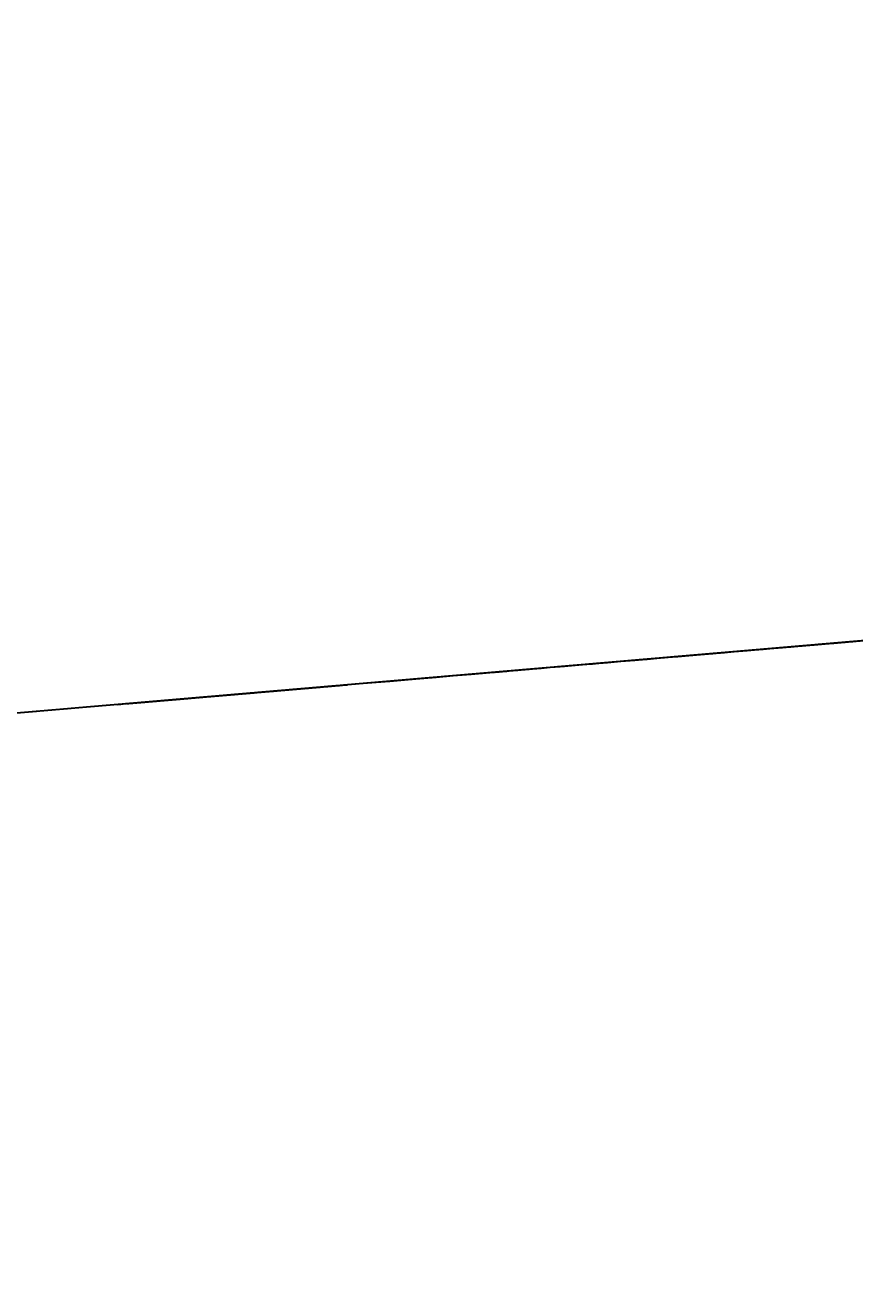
# Model space of a CAD drawing. Header units: millimetres. Extents: x 235072 to 246269, y 20126 to 21085.
# Drawn here: x 241928.8 to 242165.1, y 20555.7 to 20909.1 of the extents above; entities that cross this region are included whole.
import ezdxf

# ---------------------------------------------------------------- set-up
doc = ezdxf.new("R2010")
doc.units = ezdxf.units.MM
doc.header["$MEASUREMENT"] = 0
doc.linetypes.add('CENTER2', pattern=[1.125, 0.75, -0.125, 0.125, -0.125])
doc.linetypes.add('HIDDEN2', pattern=[0.1875, 0.125, -0.0625])
doc.layers.add('Section 2-0', color=7, linetype='Continuous', true_color=0xe7f0ff)
for name, color, linetype in [('Section 2-150-DS-B4-404', 1, 'Continuous'), ('Section 2-150-SL-B4-094', 14, 'Continuous'), ('Section 2-150-SL-B4-216', 85, 'Continuous'), ('Section 2-150-SL-B4-249', 85, 'Continuous'), ('Section 2-300-CEN-D3-231', 70, 'Continuous'), ('Section 2-300-FA-D4-234', 50, 'Continuous'), ('Section 2-50-PES-D1-243', 4, 'Continuous'), ('Section 2-A-FLOR', 192, 'Continuous'), ('Section 2-CENTER', 1, 'CENTER2'), ('Section 2-HIDDEN', 7, 'HIDDEN2'), ('Section 2-MONO BEAM', 6, 'Continuous'), ('Section 2-RE', 5, 'Continuous'), ('Section 2-S-BEAM', 12, 'Continuous'), ('Section 2-S-COLS', 52, 'Continuous')]:
    doc.layers.add(name, color=color, linetype=linetype)

# ---------------------------------------------------------------- blocks, each defined once
blk = doc.blocks.new('*U33')
at = {"layer": 'Section 2-S-BEAM', "color": 0, "linetype": 'ByBlock', "lineweight": -2}
for p, q in [((241325.04, 20661.88, 24789), (242875.04, 20794.59, 24789)), ((241678.32, 20692.13, 24986.4), (242875.04, 20794.59, 24986.4)), ((241742.09, 20697.59, 24798.6), (242875.04, 20794.59, 24798.6)), ((241742.09, 20697.59, 24996), (242745.3, 20783.48, 24996))]:
    blk.add_line(p, q, dxfattribs=at)
blk = doc.blocks.new('*U34')
at = {"layer": 'Section 2-A-FLOR', "color": 0, "linetype": 'ByBlock', "lineweight": -2}
blk.add_line((241931.52, 20713.8, 21994.09), (242597.02, 20770.78, 21994.09), dxfattribs=at)
blk = doc.blocks.new('*U35')
at = {"layer": 'Section 2-MONO BEAM', "color": 0, "linetype": 'ByBlock', "lineweight": -2}
for p, q in [((241933.74, 20713.99, 24634.26), (242680.53, 20777.93, 24634.26)), ((241933.74, 20713.99, 24624.66), (242680.53, 20777.93, 24624.66))]:
    blk.add_line(p, q, dxfattribs=at)
blk = doc.blocks.new('*U37')
at = {"layer": 'Section 2-A-FLOR', "color": 0, "linetype": 'ByBlock', "lineweight": -2}
for p, q in [((242793.05, 20787.57, 21625), (235968.02, 20203.22, 21625)), ((242793.05, 20787.57, 21700), (235968.02, 20203.22, 21700))]:
    blk.add_line(p, q, dxfattribs=at)
blk = doc.blocks.new('*U72')
at = {"layer": 'Section 2-150-SL-B4-249', "color": 0, "linetype": 'ByBlock', "lineweight": -2}
for p, q in [((242456.03, 20758.71, 24178.59), (242061.59, 20724.94, 24178.59)), ((242456.03, 20758.71, 24346.87), (242061.59, 20724.94, 24346.87)), ((241929.07, 20713.59, 24346.87), (237026.38, 20293.83, 24346.87)), ((241929.07, 20713.59, 24178.59), (241691.25, 20693.23, 24178.59))]:
    blk.add_line(p, q, dxfattribs=at)
at = {"layer": 'Section 2-HIDDEN'}
for p, q in [((236933.47, 20285.88, 24262.73), (242456.03, 20758.71, 24262.73)), ((242061.59, 20724.94, 24178.59), (241929.07, 20713.59, 24178.59)), ((242061.59, 20724.94, 24346.87), (241929.07, 20713.59, 24346.87))]:
    blk.add_line(p, q, dxfattribs=at)
blk = doc.blocks.new('*U79')
at = {"layer": 'Section 2-50-PES-D1-243', "color": 0, "linetype": 'ByBlock', "lineweight": -2}
for p, q in [((237204.13, 20309.05, 25056.77), (242745.3, 20783.48, 25056.77)), ((237204.13, 20309.05, 24996.45), (242745.3, 20783.48, 24996.45))]:
    blk.add_line(p, q, dxfattribs=at)
at = {"layer": 'Section 2-CENTER'}
blk.add_line((242745.3, 20783.48, 25026.61), (237204.13, 20309.05, 25026.61), dxfattribs=at)
blk = doc.blocks.new('*U117')
at = {"layer": 'Section 2-A-FLOR', "color": 0, "linetype": 'ByBlock', "lineweight": -2}
for p, q in [((242792.02, 20787.48, 21999.99), (240178.46, 20563.71, 21920.9)), ((240313.8, 20575.3, 21625), (242792.02, 20787.48, 21699.99))]:
    blk.add_line(p, q, dxfattribs=at)
blk = doc.blocks.new('*U138')
at = {"layer": 'Section 2-HIDDEN'}
for p, q in [((241949.87, 20715.38, 23731.72), (240934.33, 20628.43, 23731.72)), ((240934.33, 20628.43, 23761.89), (241944.25, 20714.89, 23761.89)), ((240934.33, 20628.43, 23701.56), (241944.25, 20714.89, 23701.56)), ((241949.87, 20715.38, 23761.89), (241949.87, 20715.38, 23701.56))]:
    blk.add_line(p, q, dxfattribs=at)
blk = doc.blocks.new('*U147')
at = {"layer": 'Section 2-A-FLOR', "color": 0, "linetype": 'ByBlock', "lineweight": -2}
blk.add_line((241933.74, 20713.99, 24789), (241933.74, 20713.99, 24502.44), dxfattribs=at)
blk = doc.blocks.new('*U148')
at = {"layer": 'Section 2-S-COLS', "color": 0, "linetype": 'ByBlock', "lineweight": -2}
for p, q in [((241931.52, 20713.8, 24178.18), (241931.52, 20713.8, 24082.55)), ((241931.52, 20713.8, 24022.23), (241931.52, 20713.8, 23959.19)), ((241931.52, 20713.8, 23790.91), (241931.52, 20713.8, 21973.95))]:
    blk.add_line(p, q, dxfattribs=at)
blk = doc.blocks.new('*U153')
at = {"layer": 'Section 2-300-CEN-D3-231', "color": 0, "linetype": 'ByBlock', "lineweight": -2}
blk.add_line((242765.61, 20785.22, 24502.44), (241108.85, 20643.37, 24502.44), dxfattribs=at)
at = {"layer": 'Section 2-HIDDEN'}
blk.add_line((241108.85, 20643.37, 24340.52), (244213.01, 20909.14, 24340.52), dxfattribs=at)
blk = doc.blocks.new('*U166')
at = {"layer": 'Section 2-HIDDEN'}
for p, q in [((241519.59, 20678.54, 24397.67), (243557.2, 20852.99, 24397.67)), ((243557.2, 20852.99, 24288.13), (241519.59, 20678.54, 24288.13))]:
    blk.add_line(p, q, dxfattribs=at)
blk = doc.blocks.new('*U172')
at = {"layer": 'Section 2-150-SL-B4-094', "color": 0, "linetype": 'ByBlock', "lineweight": -2}
for p, q in [((242116.04, 20729.6, 22596.19), (241931.52, 20713.8, 22596.19)), ((242116.04, 20729.6, 22764.47), (241931.52, 20713.8, 22764.47))]:
    blk.add_line(p, q, dxfattribs=at)
at = {"layer": 'Section 2-CENTER'}
blk.add_line((241931.52, 20713.8, 22680.33), (242116.04, 20729.6, 22680.33), dxfattribs=at)
at = {"layer": 'Section 2-HIDDEN'}
for p, q in [((242116.04, 20729.6, 22764.47), (242116.04, 20729.6, 22596.19)), ((241931.52, 20713.8, 22596.19), (241656.32, 20690.24, 22596.19)), ((241931.52, 20713.8, 22764.47), (241656.32, 20690.24, 22764.47)), ((241656.32, 20690.24, 22680.33), (241931.52, 20713.8, 22680.33)), ((241656.32, 20690.24, 22596.19), (241656.32, 20690.24, 22764.47))]:
    blk.add_line(p, q, dxfattribs=at)
blk = doc.blocks.new('*U174')
at = {"layer": 'Section 2-150-SL-B4-216', "color": 0, "linetype": 'ByBlock', "lineweight": -2}
for p, q in [((242017.88, 20721.2, 24082.55), (242188.5, 20735.81, 24082.55)), ((242017.88, 20721.2, 24022.23), (242188.5, 20735.81, 24022.23)), ((241718.14, 20695.54, 24082.55), (241957.78, 20716.05, 24082.55)), ((241718.14, 20695.54, 24022.23), (241957.78, 20716.05, 24022.23))]:
    blk.add_line(p, q, dxfattribs=at)
at = {"layer": 'Section 2-CENTER'}
for p, q in [((242188.5, 20735.81, 24052.39), (242017.88, 20721.2, 24052.39)), ((241957.78, 20716.05, 24052.39), (241718.14, 20695.54, 24052.39))]:
    blk.add_line(p, q, dxfattribs=at)
at = {"layer": 'Section 2-HIDDEN'}
for p, q in [((242199.53, 20736.75, 24052.39), (242188.5, 20735.81, 24052.39)), ((241957.78, 20716.05, 24082.55), (242017.88, 20721.2, 24082.55)), ((241957.78, 20716.05, 24022.23), (242017.88, 20721.2, 24022.23)), ((242017.88, 20721.2, 24052.39), (241957.78, 20716.05, 24052.39)), ((241718.14, 20695.54, 24052.39), (241699.16, 20693.91, 24052.39))]:
    blk.add_line(p, q, dxfattribs=at)
blk = doc.blocks.new('*U191')
at = {"layer": 'Section 2-150-DS-B4-404', "color": 0, "linetype": 'ByBlock', "lineweight": -2}
for p, q in [((242017.88, 20721.2, 23959.19), (242076.41, 20726.21, 23959.19)), ((242017.88, 20721.2, 23790.91), (242076.41, 20726.21, 23790.91)), ((241867.65, 20708.34, 23959.19), (241957.78, 20716.05, 23959.19)), ((241867.65, 20708.34, 23790.91), (241957.78, 20716.05, 23790.91))]:
    blk.add_line(p, q, dxfattribs=at)
at = {"layer": 'Section 2-CENTER'}
for p, q in [((242062.46, 20725.02, 23875.05), (242017.88, 20721.2, 23875.05)), ((241957.78, 20716.05, 23875.05), (241867.65, 20708.34, 23875.05))]:
    blk.add_line(p, q, dxfattribs=at)
at = {"layer": 'Section 2-HIDDEN'}
for p, q in [((242076.41, 20726.21, 23875.05), (242062.46, 20725.02, 23875.05)), ((241957.78, 20716.05, 23959.19), (242017.88, 20721.2, 23959.19)), ((241957.78, 20716.05, 23790.91), (242017.88, 20721.2, 23790.91)), ((242017.88, 20721.2, 23875.05), (241957.78, 20716.05, 23875.05))]:
    blk.add_line(p, q, dxfattribs=at)
blk = doc.blocks.new('*U192')
at = {"layer": 'Section 2-CENTER'}
for p, q in [((242051.6, 20724.09, 24235.74), (241924.06, 20713.17, 24235.74)), ((241987.83, 20718.63, 24171.74), (241987.83, 20718.63, 24235.74))]:
    blk.add_line(p, q, dxfattribs=at)
at = {"layer": 'Section 2-HIDDEN'}
for p, q in [((242017.87, 20721.2, 24205.59), (241987.83, 20718.63, 24235.74)), ((241987.83, 20718.63, 24235.74), (241957.79, 20716.05, 24205.59))]:
    blk.add_line(p, q, dxfattribs=at)
at = {"layer": 'Section 2-RE', "color": 0, "linetype": 'ByBlock', "lineweight": -2}
for p, q in [((241924.06, 20713.17, 24265.89), (242051.6, 20724.09, 24265.89)), ((242017.87, 20721.2, 24205.59), (241987.83, 20718.63, 24235.74)), ((242017.87, 20721.2, 24205.59), (242051.6, 20724.09, 24205.59)), ((242017.87, 20721.2, 24205.59), (242017.87, 20721.2, 24171.74)), ((241987.83, 20718.63, 24235.74), (241957.79, 20716.05, 24205.59)), ((241924.06, 20713.17, 24205.59), (241957.79, 20716.05, 24205.59)), ((241957.79, 20716.05, 24205.59), (241957.79, 20716.05, 24171.74))]:
    blk.add_line(p, q, dxfattribs=at)
blk = doc.blocks.new('*U193')
at = {"layer": 'Section 2-150-SL-B4-216', "color": 0, "linetype": 'ByBlock', "lineweight": -2}
for p, q in [((241929.07, 20713.59, 24346.88), (241976.9, 20717.69, 24354.73)), ((241993.84, 20719.14, 24402.73), (241976.9, 20717.69, 24402.73)), ((241976.9, 20717.69, 24402.73), (241976.9, 20717.69, 24265.89)), ((241993.84, 20719.14, 24265.89), (241993.84, 20719.14, 24402.73)), ((241929.07, 20713.59, 24178.58), (241957.79, 20716.05, 24173.86)), ((241929.07, 20713.59, 24346.88), (241929.07, 20713.59, 24265.89)), ((241929.07, 20713.59, 24205.59), (241929.07, 20713.59, 24178.58))]:
    blk.add_line(p, q, dxfattribs=at)
at = {"layer": 'Section 2-HIDDEN'}
for p, q in [((241993.84, 20719.14, 24262.73), (241929.07, 20713.59, 24262.73)), ((241957.79, 20716.05, 24173.86), (241976.9, 20717.69, 24170.73)), ((241993.84, 20719.14, 24178.58), (241976.9, 20717.69, 24178.58)), ((241993.84, 20719.14, 24346.88), (241976.9, 20717.69, 24346.88)), ((241993.84, 20719.14, 24122.73), (241976.9, 20717.69, 24122.73)), ((241976.9, 20717.69, 24265.89), (241976.9, 20717.69, 24262.73)), ((241976.9, 20717.69, 24262.73), (241976.9, 20717.69, 24122.73)), ((241993.84, 20719.14, 24122.73), (241993.84, 20719.14, 24262.73)), ((241993.84, 20719.14, 24262.73), (241993.84, 20719.14, 24265.89)), ((241929.07, 20713.59, 24265.89), (241929.07, 20713.59, 24262.73)), ((241929.07, 20713.59, 24262.73), (241929.07, 20713.59, 24205.59))]:
    blk.add_line(p, q, dxfattribs=at)
blk = doc.blocks.new('*U194')
at = {"layer": 'Section 2-CENTER'}
blk.add_line((241949.87, 20715.38, 23731.72), (241955.05, 20715.82, 23731.72), dxfattribs=at)
at = {"layer": 'Section 2-HIDDEN'}
for p, q in [((241955.05, 20715.82, 23731.72), (241987.83, 20718.63, 23731.72)), ((241987.75, 20718.62, 23761.89), (241957.78, 20716.05, 23761.89)), ((241974.73, 20717.5, 23701.56), (241987.75, 20718.62, 23701.56)), ((241931.52, 20713.8, 23698.82), (241930.89, 20713.75, 23698.82)), ((241931.52, 20713.8, 23764.63), (241930.89, 20713.75, 23764.63)), ((241930.89, 20713.75, 23764.63), (241930.89, 20713.75, 23698.82))]:
    blk.add_line(p, q, dxfattribs=at)
blk.add_open_spline([(241957.55, 20716.03, 23731.72), (241957.55, 20716.03, 23730.79), (241957.59, 20716.04, 23729.82), (241957.78, 20716.05, 23727.85), (241957.93, 20716.07, 23726.85), (241958.33, 20716.1, 23724.86), (241958.58, 20716.12, 23723.88), (241959.16, 20716.17, 23721.99), (241959.49, 20716.2, 23721.07), (241960.21, 20716.26, 23719.36), (241960.62, 20716.3, 23718.47), (241961.56, 20716.38, 23716.71), (241962.08, 20716.42, 23715.84), (241963.22, 20716.52, 23714.15), (241963.82, 20716.57, 23713.33), (241965.09, 20716.68, 23711.79), (241965.75, 20716.74, 23711.07), (241967.07, 20716.85, 23709.76), (241967.79, 20716.91, 23709.1), (241969.33, 20717.04, 23707.83), (241970.15, 20717.11, 23707.22), (241971.84, 20717.26, 23706.09), (241972.71, 20717.33, 23705.57), (241974.47, 20717.48, 23704.63), (241975.35, 20717.56, 23704.22), (241977.07, 20717.7, 23703.5), (241977.99, 20717.78, 23703.17), (241979.89, 20717.95, 23702.59), (241980.88, 20718.03, 23702.34), (241982.86, 20718.2, 23701.94), (241983.87, 20718.29, 23701.8), (241985.85, 20718.46, 23701.6), (241986.82, 20718.54, 23701.56), (241988.68, 20718.7, 23701.56), (241989.65, 20718.78, 23701.6), (241991.63, 20718.95, 23701.79), (241992.63, 20719.04, 23701.94), (241994.62, 20719.21, 23702.34), (241995.6, 20719.29, 23702.59), (241997.5, 20719.45, 23703.17), (241998.41, 20719.53, 23703.5), (242000.13, 20719.68, 23704.21), (242001.01, 20719.75, 23704.63), (242002.76, 20719.9, 23705.56), (242003.63, 20719.98, 23706.08), (242005.31, 20720.12, 23707.21), (242006.13, 20720.19, 23707.82), (242007.66, 20720.32, 23709.08), (242008.37, 20720.38, 23709.74), (242009.69, 20720.5, 23711.06), (242010.34, 20720.55, 23711.78), (242011.6, 20720.66, 23713.31), (242012.21, 20720.71, 23714.13), (242013.33, 20720.81, 23715.81), (242013.85, 20720.85, 23716.69), (242014.78, 20720.93, 23718.44), (242015.19, 20720.97, 23719.32), (242015.9, 20721.03, 23721.04), (242016.23, 20721.06, 23721.96), (242016.81, 20721.11, 23723.86), (242017.06, 20721.13, 23724.85), (242017.45, 20721.16, 23726.83), (242017.6, 20721.17, 23727.84), (242017.79, 20721.19, 23729.82), (242017.83, 20721.19, 23730.79), (242017.83, 20721.19, 23731.72), (242017.83, 20721.19, 23732.65), (242017.79, 20721.19, 23733.63), (242017.6, 20721.17, 23735.61), (242017.45, 20721.16, 23736.61), (242017.06, 20721.13, 23738.6), (242016.81, 20721.11, 23739.59), (242016.23, 20721.06, 23741.49), (242015.9, 20721.03, 23742.4), (242015.19, 20720.97, 23744.12), (242014.78, 20720.93, 23745), (242013.85, 20720.85, 23746.76), (242013.33, 20720.81, 23747.63), (242012.21, 20720.71, 23749.32), (242011.6, 20720.66, 23750.13), (242010.34, 20720.55, 23751.67), (242009.69, 20720.5, 23752.39), (242008.37, 20720.38, 23753.7), (242007.66, 20720.32, 23754.36), (242006.13, 20720.19, 23755.63), (242005.31, 20720.12, 23756.23), (242003.63, 20719.98, 23757.36), (242002.76, 20719.9, 23757.88), (242001.01, 20719.75, 23758.82), (242000.13, 20719.68, 23759.23), (241998.41, 20719.53, 23759.94), (241997.5, 20719.45, 23760.28), (241995.6, 20719.29, 23760.86), (241994.62, 20719.21, 23761.11), (241992.63, 20719.04, 23761.5), (241991.63, 20718.95, 23761.65), (241989.65, 20718.78, 23761.84), (241988.68, 20718.7, 23761.89), (241986.82, 20718.54, 23761.89), (241985.85, 20718.46, 23761.84), (241983.87, 20718.29, 23761.65), (241982.86, 20718.2, 23761.5), (241980.88, 20718.03, 23761.11), (241979.89, 20717.95, 23760.86), (241977.99, 20717.78, 23760.27), (241977.07, 20717.7, 23759.94), (241975.35, 20717.56, 23759.23), (241974.47, 20717.48, 23758.81), (241972.71, 20717.33, 23757.88), (241971.84, 20717.26, 23757.36), (241970.15, 20717.11, 23756.23), (241969.33, 20717.04, 23755.62), (241967.79, 20716.91, 23754.35), (241967.07, 20716.85, 23753.69), (241965.75, 20716.74, 23752.37), (241965.09, 20716.68, 23751.65), (241963.82, 20716.57, 23750.11), (241963.22, 20716.52, 23749.3), (241962.08, 20716.42, 23747.61), (241961.56, 20716.38, 23746.73), (241960.62, 20716.3, 23744.97), (241960.21, 20716.26, 23744.09), (241959.49, 20716.2, 23742.37), (241959.16, 20716.17, 23741.46), (241958.58, 20716.12, 23739.56), (241958.33, 20716.1, 23738.58), (241957.93, 20716.07, 23736.6), (241957.78, 20716.05, 23735.6), (241957.59, 20716.04, 23733.62), (241957.55, 20716.03, 23732.65), (241957.55, 20716.03, 23731.72)], degree=3, knots=[89.456044, 89.456044, 89.456044, 89.456044, 92.240313, 92.240313, 95.024582, 95.024582, 97.808851, 97.808851, 100.593119, 100.593119, 103.39436, 103.39436, 106.1956, 106.1956, 108.996841, 108.996841, 111.798081, 111.798081, 114.602672, 114.602672, 117.407264, 117.407264, 120.211855, 120.211855, 123.016446, 123.016446, 125.816661, 125.816661, 128.616876, 128.616876, 131.417091, 131.417091, 134.217306, 134.217306, 137.014324, 137.014324, 139.811342, 139.811342, 142.608361, 142.608361, 145.405379, 145.405379, 148.199073, 148.199073, 150.992766, 150.992766, 153.78646, 153.78646, 156.580153, 156.580153, 159.372101, 159.372101, 162.164048, 162.164048, 164.955995, 164.955995, 167.747942, 167.747942, 170.538979, 170.538979, 173.330015, 173.330015, 176.121052, 176.121052, 178.912089, 178.912089, 178.912089, 181.703125, 181.703125, 184.494162, 184.494162, 187.285198, 187.285198, 190.076235, 190.076235, 192.868182, 192.868182, 195.660129, 195.660129, 198.452076, 198.452076, 201.244024, 201.244024, 204.037717, 204.037717, 206.831411, 206.831411, 209.625104, 209.625104, 212.418798, 212.418798, 215.215816, 215.215816, 218.012835, 218.012835, 220.809853, 220.809853, 223.606871, 223.606871, 226.407086, 226.407086, 229.207301, 229.207301, 232.007516, 232.007516, 234.807731, 234.807731, 237.612322, 237.612322, 240.416913, 240.416913, 243.221505, 243.221505, 246.026096, 246.026096, 248.827336, 248.827336, 251.628577, 251.628577, 254.429817, 254.429817, 257.231058, 257.231058, 260.015326, 260.015326, 262.799595, 262.799595, 265.583864, 265.583864, 268.368133, 268.368133, 268.368133, 268.368133], dxfattribs=at)
at = {"layer": 'Section 2-RE', "color": 0, "linetype": 'ByBlock', "lineweight": -2}
for p, q in [((241944.25, 20714.89, 23701.56), (241974.73, 20717.5, 23701.56)), ((241944.25, 20714.89, 23698.82), (241931.52, 20713.8, 23698.82)), ((241944.25, 20714.89, 23764.63), (241931.52, 20713.8, 23764.63)), ((241957.78, 20716.05, 23761.89), (241944.25, 20714.89, 23761.89)), ((241944.25, 20714.89, 23698.82), (241944.25, 20714.89, 23764.63))]:
    blk.add_line(p, q, dxfattribs=at)
blk = doc.blocks.new('*U195')
at = {"layer": 'Section 2-CENTER'}
blk.add_line((241987.83, 20718.63, 23769.82), (241987.83, 20718.63, 23731.72), dxfattribs=at)
at = {"layer": 'Section 2-HIDDEN', "extrusion": (0.085306, -0.996355, 0)}
blk.add_arc((242873.16, 23731.72), 32.9, 23.5565, 156.4435, dxfattribs=at)
at = {"layer": 'Section 2-HIDDEN'}
for points, knots in [([(241987.83, 20718.63, 23762.12), (241988.76, 20718.7, 23762.12), (241989.72, 20718.79, 23762.07), (241991.69, 20718.96, 23761.88), (241992.69, 20719.04, 23761.73), (241994.67, 20719.21, 23761.33), (241995.64, 20719.29, 23761.08), (241997.53, 20719.46, 23760.5), (241998.44, 20719.53, 23760.17), (242000.15, 20719.68, 23759.45), (242001.03, 20719.76, 23759.03), (242002.79, 20719.91, 23758.09), (242003.66, 20719.98, 23757.56), (242005.34, 20720.12, 23756.43), (242006.16, 20720.19, 23755.82), (242007.69, 20720.33, 23754.54), (242008.4, 20720.39, 23753.88), (242009.72, 20720.5, 23752.56), (242010.37, 20720.56, 23751.84), (242011.64, 20720.66, 23750.29), (242012.24, 20720.72, 23749.47), (242013.37, 20720.81, 23747.78), (242013.89, 20720.86, 23746.9), (242014.82, 20720.94, 23745.13), (242015.24, 20720.97, 23744.25), (242015.95, 20721.03, 23742.52), (242016.28, 20721.06, 23741.6), (242016.86, 20721.11, 23739.69), (242017.11, 20721.13, 23738.7), (242017.5, 20721.17, 23736.71), (242017.65, 20721.18, 23735.7), (242017.84, 20721.19, 23733.71), (242017.88, 20721.2, 23732.74), (242017.88, 20721.2, 23731.8)], [89.456044, 89.456044, 89.456044, 89.456044, 92.240313, 92.240313, 95.024582, 95.024582, 97.808851, 97.808851, 100.593119, 100.593119, 103.39436, 103.39436, 106.1956, 106.1956, 108.996841, 108.996841, 111.798081, 111.798081, 114.602672, 114.602672, 117.407264, 117.407264, 120.211855, 120.211855, 123.016446, 123.016446, 125.816661, 125.816661, 128.616876, 128.616876, 131.417091, 131.417091, 134.217306, 134.217306, 134.217306, 134.217306]), ([(241957.78, 20716.05, 23731.8), (241957.78, 20716.05, 23732.74), (241957.82, 20716.06, 23733.71), (241958.01, 20716.07, 23735.7), (241958.16, 20716.09, 23736.71), (241958.55, 20716.12, 23738.7), (241958.8, 20716.14, 23739.69), (241959.38, 20716.19, 23741.6), (241959.71, 20716.22, 23742.52), (241960.43, 20716.28, 23744.25), (241960.84, 20716.31, 23745.13), (241961.77, 20716.39, 23746.9), (241962.29, 20716.44, 23747.78), (241963.42, 20716.54, 23749.47), (241964.02, 20716.59, 23750.29), (241965.29, 20716.7, 23751.84), (241965.94, 20716.75, 23752.56), (241967.26, 20716.86, 23753.88), (241967.98, 20716.93, 23754.54), (241969.51, 20717.06, 23755.82), (241970.32, 20717.13, 23756.43), (241972, 20717.27, 23757.56), (241972.88, 20717.35, 23758.09), (241974.63, 20717.5, 23759.03), (241975.51, 20717.57, 23759.45), (241977.22, 20717.72, 23760.17), (241978.13, 20717.8, 23760.5), (241980.02, 20717.96, 23761.08), (241981, 20718.04, 23761.33), (241982.97, 20718.21, 23761.73), (241983.97, 20718.3, 23761.88), (241985.94, 20718.46, 23762.07), (241986.91, 20718.55, 23762.12), (241987.83, 20718.63, 23762.12)], [223.606871, 223.606871, 223.606871, 223.606871, 226.407086, 226.407086, 229.207301, 229.207301, 232.007516, 232.007516, 234.807731, 234.807731, 237.612322, 237.612322, 240.416913, 240.416913, 243.221505, 243.221505, 246.026096, 246.026096, 248.827336, 248.827336, 251.628577, 251.628577, 254.429817, 254.429817, 257.231058, 257.231058, 260.015326, 260.015326, 262.799595, 262.799595, 265.583864, 265.583864, 268.368133, 268.368133, 268.368133, 268.368133])]:
    blk.add_open_spline(points, degree=3, knots=knots, dxfattribs=at)
at = {"layer": 'Section 2-RE', "color": 0, "linetype": 'ByBlock', "lineweight": -2}
for p, q in [((241955.05, 20715.82, 23775.46), (242020.62, 20721.43, 23775.46)), ((242020.62, 20721.43, 23788.87), (241955.05, 20715.82, 23788.87)), ((242017.88, 20721.2, 23731.8), (242017.88, 20721.2, 23775.46)), ((242020.62, 20721.43, 23775.46), (242020.62, 20721.43, 23788.87)), ((241955.05, 20715.82, 23775.46), (241955.05, 20715.82, 23788.87)), ((241957.78, 20716.05, 23775.46), (241957.78, 20716.05, 23731.8))]:
    blk.add_line(p, q, dxfattribs=at)
at = {"layer": 'Section 2-RE', "color": 0, "linetype": 'ByBlock', "lineweight": -2, "extrusion": (0.085306, -0.996355, 0)}
for start, end in [(156.4435, 0), (0, 23.5565)]:
    blk.add_arc((242873.16, 23731.72), 32.9, start, end, dxfattribs=at)
at = {"layer": 'Section 2-RE', "color": 0, "linetype": 'ByBlock', "lineweight": -2}
blk.add_open_spline([(242017.88, 20721.2, 23731.8), (242017.88, 20721.2, 23730.87), (242017.84, 20721.19, 23729.9), (242017.65, 20721.18, 23727.91), (242017.5, 20721.17, 23726.91), (242017.11, 20721.13, 23724.91), (242016.86, 20721.11, 23723.92), (242016.28, 20721.06, 23722.02), (242015.95, 20721.03, 23721.1), (242015.24, 20720.97, 23719.38), (242014.83, 20720.94, 23718.5), (242013.9, 20720.86, 23716.74), (242013.38, 20720.81, 23715.86), (242012.25, 20720.72, 23714.18), (242011.65, 20720.66, 23713.36), (242010.39, 20720.56, 23711.82), (242009.73, 20720.5, 23711.1), (242008.42, 20720.39, 23709.79), (242007.7, 20720.33, 23709.13), (242006.18, 20720.2, 23707.86), (242005.36, 20720.13, 23707.26), (242003.68, 20719.98, 23706.13), (242002.81, 20719.91, 23705.61), (242001.06, 20719.76, 23704.67), (242000.18, 20719.68, 23704.26), (241998.47, 20719.54, 23703.55), (241997.56, 20719.46, 23703.22), (241995.67, 20719.3, 23702.64), (241994.68, 20719.21, 23702.39), (241992.7, 20719.04, 23701.99), (241991.7, 20718.96, 23701.84), (241989.73, 20718.79, 23701.65), (241988.76, 20718.71, 23701.61), (241987.83, 20718.63, 23701.61), (241986.9, 20718.55, 23701.61), (241985.93, 20718.46, 23701.65), (241983.96, 20718.29, 23701.84), (241982.96, 20718.21, 23701.99), (241980.98, 20718.04, 23702.39), (241980, 20717.95, 23702.64), (241978.1, 20717.79, 23703.22), (241977.19, 20717.71, 23703.55), (241975.48, 20717.57, 23704.26), (241974.6, 20717.49, 23704.67), (241972.85, 20717.34, 23705.61), (241971.98, 20717.27, 23706.13), (241970.3, 20717.12, 23707.26), (241969.49, 20717.06, 23707.86), (241967.96, 20716.92, 23709.13), (241967.24, 20716.86, 23709.79), (241965.93, 20716.75, 23711.1), (241965.27, 20716.69, 23711.82), (241964.01, 20716.59, 23713.36), (241963.41, 20716.53, 23714.18), (241962.28, 20716.44, 23715.86), (241961.77, 20716.39, 23716.74), (241960.84, 20716.31, 23718.5), (241960.42, 20716.28, 23719.38), (241959.71, 20716.22, 23721.1), (241959.38, 20716.19, 23722.02), (241958.8, 20716.14, 23723.92), (241958.55, 20716.12, 23724.91), (241958.16, 20716.09, 23726.91), (241958.01, 20716.07, 23727.91), (241957.82, 20716.06, 23729.9), (241957.78, 20716.05, 23730.87), (241957.78, 20716.05, 23731.8)], degree=3, knots=[134.217306, 134.217306, 134.217306, 134.217306, 137.014324, 137.014324, 139.811342, 139.811342, 142.608361, 142.608361, 145.405379, 145.405379, 148.199073, 148.199073, 150.992766, 150.992766, 153.78646, 153.78646, 156.580153, 156.580153, 159.372101, 159.372101, 162.164048, 162.164048, 164.955995, 164.955995, 167.747942, 167.747942, 170.538979, 170.538979, 173.330015, 173.330015, 176.121052, 176.121052, 178.912089, 178.912089, 178.912089, 181.703125, 181.703125, 184.494162, 184.494162, 187.285198, 187.285198, 190.076235, 190.076235, 192.868182, 192.868182, 195.660129, 195.660129, 198.452076, 198.452076, 201.244024, 201.244024, 204.037717, 204.037717, 206.831411, 206.831411, 209.625104, 209.625104, 212.418798, 212.418798, 215.215816, 215.215816, 218.012835, 218.012835, 220.809853, 220.809853, 223.606871, 223.606871, 223.606871, 223.606871], dxfattribs=at)
blk = doc.blocks.new('*U196')
at = {"layer": 'Section 2-CENTER'}
blk.add_line((241987.83, 20718.63, 24171.74), (241987.83, 20718.63, 23769.82), dxfattribs=at)
at = {"layer": 'Section 2-RE', "color": 0, "linetype": 'ByBlock', "lineweight": -2}
for p, q in [((241957.78, 20716.05, 24171.74), (242017.88, 20721.2, 24171.74)), ((242017.88, 20721.2, 23788.87), (242017.88, 20721.2, 24171.74)), ((241957.78, 20716.05, 23788.87), (241957.78, 20716.05, 24171.74))]:
    blk.add_line(p, q, dxfattribs=at)
blk = doc.blocks.new('*U197')
at = {"layer": 'Section 2-HIDDEN', "extrusion": (-0.085306, 0.996355, -5.23579e-30)}
blk.add_circle((-242873.16, 23731.72), 30.16, dxfattribs=at)
blk = doc.blocks.new('*U198')
at = {"layer": 'Section 2-150-SL-B4-216', "color": 0, "linetype": 'ByBlock', "lineweight": -2}
for p, q in [((241993.84, 20719.14, 24402.73), (241996.82, 20719.4, 24402.73)), ((241993.84, 20719.14, 24402.73), (241993.84, 20719.14, 24265.89)), ((241996.82, 20719.4, 24265.89), (241996.82, 20719.4, 24402.73))]:
    blk.add_line(p, q, dxfattribs=at)
at = {"layer": 'Section 2-HIDDEN'}
for p, q in [((241993.84, 20719.14, 24346.88), (241996.82, 20719.4, 24346.88)), ((241993.84, 20719.14, 24178.58), (241996.82, 20719.4, 24178.58)), ((241993.84, 20719.14, 24122.73), (241996.82, 20719.4, 24122.73)), ((241993.84, 20719.14, 24265.89), (241993.84, 20719.14, 24122.73)), ((241996.82, 20719.4, 24122.73), (241996.82, 20719.4, 24265.89))]:
    blk.add_line(p, q, dxfattribs=at)
blk = doc.blocks.new('*U199')
at = {"layer": 'Section 2-150-SL-B4-216', "color": 0, "linetype": 'ByBlock', "lineweight": -2}
for p, q in [((242061.59, 20724.94, 24346.88), (242013.76, 20720.85, 24354.73)), ((242061.59, 20724.94, 24178.58), (242017.88, 20721.2, 24171.4)), ((242061.59, 20724.94, 24265.9), (242061.59, 20724.94, 24346.88)), ((242061.59, 20724.94, 24178.58), (242061.59, 20724.94, 24205.58)), ((241996.82, 20719.4, 24402.73), (242013.76, 20720.85, 24402.73)), ((241996.82, 20719.4, 24402.73), (241996.82, 20719.4, 24265.89)), ((242013.76, 20720.85, 24265.89), (242013.76, 20720.85, 24402.73))]:
    blk.add_line(p, q, dxfattribs=at)
at = {"layer": 'Section 2-HIDDEN'}
for p, q in [((241996.82, 20719.4, 24262.73), (242061.59, 20724.94, 24262.73)), ((242061.59, 20724.94, 24205.58), (242061.59, 20724.94, 24265.9)), ((242017.88, 20721.2, 24171.4), (242013.76, 20720.85, 24170.73)), ((241996.82, 20719.4, 24346.88), (242013.76, 20720.85, 24346.88)), ((241996.82, 20719.4, 24178.58), (242013.76, 20720.85, 24178.58)), ((241996.82, 20719.4, 24122.73), (242013.76, 20720.85, 24122.73)), ((241996.82, 20719.4, 24265.89), (241996.82, 20719.4, 24122.73)), ((242013.76, 20720.85, 24122.73), (242013.76, 20720.85, 24265.89))]:
    blk.add_line(p, q, dxfattribs=at)
blk = doc.blocks.new('*U200')
at = {"layer": 'Section 2-0', "color": 0, "linetype": 'ByBlock', "lineweight": -2, "extrusion": (0.085306, -0.996355, 0)}
blk.add_circle((243040.35, 22389.43), 50, dxfattribs=at)
blk.add_arc((243040.35, 22389.43), 150, 6.3924, 353.6076, dxfattribs=at)
blk = doc.blocks.new('*U201')
at = {"layer": 'Section 2-CENTER'}
blk.add_line((242862.39, 20793.5, 24235.74), (242051.6, 20724.09, 24235.74), dxfattribs=at)
at = {"layer": 'Section 2-RE', "color": 0, "linetype": 'ByBlock', "lineweight": -2}
for p, q in [((242051.6, 20724.09, 24265.9), (242962.02, 20802.03, 24265.9)), ((242051.6, 20724.09, 24205.58), (242896.11, 20796.39, 24205.58)), ((242051.6, 20724.09, 24205.58), (242051.6, 20724.09, 24265.9))]:
    blk.add_line(p, q, dxfattribs=at)
blk = doc.blocks.new('*U202')
at = {"layer": 'Section 2-150-DS-B4-404', "color": 0, "linetype": 'ByBlock', "lineweight": -2}
for p, q in [((242261.59, 20742.06, 23870.05), (242180.68, 20735.14, 23870.05)), ((242261.59, 20742.06, 23880.05), (242180.68, 20735.14, 23880.05)), ((242199.95, 20736.79, 23735.05), (242178.03, 20734.91, 23735.05)), ((242199.95, 20736.79, 24015.05), (242178.03, 20734.91, 24015.05)), ((242199.95, 20736.79, 23981.43), (242199.95, 20736.79, 24015.05)), ((242199.95, 20736.79, 23880.05), (242199.95, 20736.79, 23960.58)), ((242199.95, 20736.79, 23789.52), (242199.95, 20736.79, 23870.05)), ((242199.95, 20736.79, 23735.05), (242199.95, 20736.79, 23768.67)), ((242082.52, 20726.73, 23880.05), (242163.43, 20733.66, 23880.05)), ((242082.52, 20726.73, 23870.05), (242163.43, 20733.66, 23870.05)), ((242166.08, 20733.89, 23735.05), (242144.16, 20732.01, 23735.05)), ((242166.08, 20733.89, 24015.05), (242144.16, 20732.01, 24015.05)), ((242144.16, 20732.01, 23768.67), (242144.16, 20732.01, 23735.05)), ((242144.16, 20732.01, 23870.05), (242144.16, 20732.01, 23789.52)), ((242144.16, 20732.01, 23960.58), (242144.16, 20732.01, 23880.05)), ((242144.16, 20732.01, 24015.05), (242144.16, 20732.01, 23981.43)), ((242167.07, 20733.97, 23791.05), (242166.08, 20733.89, 23791.05)), ((242167.07, 20733.97, 23959.05), (242166.08, 20733.89, 23959.05)), ((242166.08, 20733.89, 23984.89), (242166.08, 20733.89, 24015.05)), ((242166.08, 20733.89, 23883.05), (242166.08, 20733.89, 23964.85)), ((242166.08, 20733.89, 23785.25), (242166.08, 20733.89, 23867.05)), ((242166.08, 20733.89, 23735.05), (242166.08, 20733.89, 23765.21)), ((242167.07, 20733.97, 23785.19), (242167.07, 20733.97, 23866.39)), ((242167.07, 20733.97, 23964.91), (242167.07, 20733.97, 23883.71)), ((242178.03, 20734.91, 23791.05), (242177.04, 20734.83, 23791.05)), ((242178.03, 20734.91, 23959.05), (242177.04, 20734.83, 23959.05)), ((242177.04, 20734.83, 23785.19), (242177.04, 20734.83, 23866.39)), ((242177.04, 20734.83, 23964.91), (242177.04, 20734.83, 23883.71)), ((242178.03, 20734.91, 23765.21), (242178.03, 20734.91, 23735.05)), ((242178.03, 20734.91, 23867.05), (242178.03, 20734.91, 23785.25)), ((242178.03, 20734.91, 23964.85), (242178.03, 20734.91, 23883.05)), ((242178.03, 20734.91, 24015.05), (242178.03, 20734.91, 23984.89))]:
    blk.add_line(p, q, dxfattribs=at)
at = {"layer": 'Section 2-150-DS-B4-404', "color": 0, "linetype": 'ByBlock', "lineweight": -2, "extrusion": (-0.085306, 0.996355, -4.05941e-46)}
blk.add_circle((-243058.06, 23875.05), 110, dxfattribs=at)
at = {"layer": 'Section 2-150-DS-B4-404', "color": 0, "linetype": 'ByBlock', "lineweight": -2, "extrusion": (0.085306, -0.996355, 0)}
blk.add_circle((243058.06, 23875.05), 10, dxfattribs=at)
for start, end in [(272.9121, 357.0879), (2.9121, 87.0879), (182.9121, 267.0879), (92.9121, 177.0879)]:
    blk.add_arc((243058.06, 23875.05), 90, start, end, dxfattribs=at)
at = {"layer": 'Section 2-CENTER'}
blk.add_line((242199.95, 20736.79, 23875.05), (242144.16, 20732.01, 23875.05), dxfattribs=at)
at = {"layer": 'Section 2-HIDDEN'}
for p, q in [((242271.69, 20742.93, 23870.05), (242261.59, 20742.06, 23870.05)), ((242271.69, 20742.93, 23880.05), (242261.59, 20742.06, 23880.05)), ((242271.69, 20742.93, 23870.05), (242271.69, 20742.93, 23880.05)), ((242199.95, 20736.79, 23799.45), (242144.16, 20732.01, 23799.45)), ((242199.95, 20736.79, 23950.65), (242144.16, 20732.01, 23950.65)), ((242180.68, 20735.14, 23870.05), (242172.06, 20734.4, 23870.05)), ((242180.68, 20735.14, 23880.05), (242172.06, 20734.4, 23880.05)), ((242199.95, 20736.79, 23960.58), (242199.95, 20736.79, 23981.43)), ((242199.95, 20736.79, 23870.05), (242199.95, 20736.79, 23880.05)), ((242199.95, 20736.79, 23768.67), (242199.95, 20736.79, 23789.52)), ((242144.16, 20732.01, 23789.52), (242144.16, 20732.01, 23768.67)), ((242144.16, 20732.01, 23880.05), (242144.16, 20732.01, 23870.05)), ((242144.16, 20732.01, 23981.43), (242144.16, 20732.01, 23960.58)), ((242163.43, 20733.66, 23880.05), (242172.06, 20734.4, 23880.05)), ((242163.43, 20733.66, 23870.05), (242172.06, 20734.4, 23870.05)), ((242166.08, 20733.89, 23964.85), (242166.08, 20733.89, 23984.89)), ((242166.08, 20733.89, 23867.05), (242166.08, 20733.89, 23883.05)), ((242166.08, 20733.89, 23765.21), (242166.08, 20733.89, 23785.25)), ((242177.04, 20734.83, 23875.05), (242167.07, 20733.97, 23875.05)), ((242177.04, 20734.83, 23775.05), (242167.07, 20733.97, 23775.05)), ((242167.07, 20733.97, 23875.05), (242177.04, 20734.83, 23875.05)), ((242177.04, 20734.83, 23975.05), (242167.07, 20733.97, 23975.05)), ((242169.07, 20734.14, 23791.05), (242167.07, 20733.97, 23791.05)), ((242169.07, 20734.14, 23959.05), (242167.07, 20733.97, 23959.05)), ((242167.07, 20733.97, 23775.05), (242167.07, 20733.97, 23785.19)), ((242167.07, 20733.97, 23866.39), (242167.07, 20733.97, 23875.05)), ((242167.07, 20733.97, 23975.05), (242167.07, 20733.97, 23964.91)), ((242167.07, 20733.97, 23883.71), (242167.07, 20733.97, 23875.05)), ((242168.47, 20734.09, 23770.65), (242175.64, 20734.71, 23770.65)), ((242175.64, 20734.71, 23979.45), (242168.47, 20734.09, 23979.45)), ((242168.47, 20734.09, 23979.45), (242168.47, 20734.09, 23770.65)), ((242175.05, 20734.65, 23962.05), (242169.07, 20734.14, 23962.05)), ((242169.07, 20734.14, 23788.05), (242175.05, 20734.65, 23788.05)), ((242169.07, 20734.14, 23962.05), (242169.07, 20734.14, 23875.05)), ((242169.07, 20734.14, 23875.05), (242169.07, 20734.14, 23788.05)), ((242172.06, 20734.4, 23880.05), (242172.06, 20734.4, 23870.05)), ((242172.06, 20734.4, 23870.05), (242172.06, 20734.4, 23880.05)), ((242177.04, 20734.83, 23791.05), (242175.05, 20734.65, 23791.05)), ((242177.04, 20734.83, 23959.05), (242175.05, 20734.65, 23959.05)), ((242175.05, 20734.65, 23788.05), (242175.05, 20734.65, 23875.05)), ((242175.05, 20734.65, 23875.05), (242175.05, 20734.65, 23962.05)), ((242175.64, 20734.71, 23770.65), (242175.64, 20734.71, 23979.45)), ((242177.04, 20734.83, 23775.05), (242177.04, 20734.83, 23785.19)), ((242177.04, 20734.83, 23866.39), (242177.04, 20734.83, 23875.05)), ((242177.04, 20734.83, 23975.05), (242177.04, 20734.83, 23964.91)), ((242177.04, 20734.83, 23883.71), (242177.04, 20734.83, 23875.05)), ((242178.03, 20734.91, 23785.25), (242178.03, 20734.91, 23765.21)), ((242178.03, 20734.91, 23883.05), (242178.03, 20734.91, 23867.05)), ((242178.03, 20734.91, 23984.89), (242178.03, 20734.91, 23964.85)), ((242072.42, 20725.87, 23880.05), (242082.52, 20726.73, 23880.05)), ((242072.42, 20725.87, 23870.05), (242082.52, 20726.73, 23870.05)), ((242072.42, 20725.87, 23870.05), (242072.42, 20725.87, 23880.05))]:
    blk.add_line(p, q, dxfattribs=at)
at = {"layer": 'Section 2-HIDDEN', "extrusion": (0.085306, -0.996355, 0)}
blk.add_circle((243058.06, 23875.05), 3, dxfattribs=at)
for start, end in [(357.0879, 2.9121), (267.0879, 272.9121), (87.0879, 92.9121), (180, 182.9121), (177.0879, 180)]:
    blk.add_arc((243058.06, 23875.05), 90, start, end, dxfattribs=at)
blk = doc.blocks.new('*U203')
at = {"layer": 'Section 2-150-DS-B4-404', "color": 0, "linetype": 'ByBlock', "lineweight": -2}
for p, q in [((242141.17, 20731.75, 23735.05), (242124.23, 20730.3, 23735.05)), ((242141.17, 20731.75, 24015.05), (242124.23, 20730.3, 24015.05)), ((242141.17, 20731.75, 23980.59), (242141.17, 20731.75, 24015.05)), ((242141.17, 20731.75, 23880.05), (242141.17, 20731.75, 23959.54)), ((242141.17, 20731.75, 23790.56), (242141.17, 20731.75, 23870.05)), ((242141.17, 20731.75, 23735.05), (242141.17, 20731.75, 23769.51)), ((242076.41, 20726.21, 23959.2), (242108.14, 20728.93, 23964.41)), ((242076.41, 20726.21, 23790.9), (242108.14, 20728.93, 23785.69)), ((242124.23, 20730.3, 23776.08), (242124.23, 20730.3, 23735.05)), ((242124.23, 20730.3, 23870.05), (242124.23, 20730.3, 23798.92)), ((242124.23, 20730.3, 23951.18), (242124.23, 20730.3, 23880.05)), ((242124.23, 20730.3, 24015.05), (242124.23, 20730.3, 23974.02)), ((242076.41, 20726.21, 23821.35), (242076.41, 20726.21, 23790.9)), ((242076.41, 20726.21, 23959.2), (242076.41, 20726.21, 23928.75))]:
    blk.add_line(p, q, dxfattribs=at)
at = {"layer": 'Section 2-HIDDEN'}
for p, q in [((242141.17, 20731.75, 23875.05), (242076.41, 20726.21, 23875.05)), ((242141.17, 20731.75, 23790.9), (242124.23, 20730.3, 23790.9)), ((242141.17, 20731.75, 23959.2), (242124.23, 20730.3, 23959.2)), ((242141.17, 20731.75, 23959.54), (242141.17, 20731.75, 23980.59)), ((242141.17, 20731.75, 23870.05), (242141.17, 20731.75, 23880.05)), ((242141.17, 20731.75, 23769.51), (242141.17, 20731.75, 23790.56)), ((242108.14, 20728.93, 23964.41), (242124.23, 20730.3, 23967.05)), ((242108.14, 20728.93, 23785.69), (242124.23, 20730.3, 23783.05)), ((242124.23, 20730.3, 23798.92), (242124.23, 20730.3, 23776.08)), ((242124.23, 20730.3, 23880.05), (242124.23, 20730.3, 23870.05)), ((242124.23, 20730.3, 23974.02), (242124.23, 20730.3, 23951.18)), ((242076.41, 20726.21, 23928.75), (242076.41, 20726.21, 23821.35))]:
    blk.add_line(p, q, dxfattribs=at)
blk = doc.blocks.new('*U204')
at = {"layer": 'Section 2-150-SL-B4-094', "color": 0, "linetype": 'ByBlock', "lineweight": -2}
for p, q in [((242180.81, 20735.15, 22540.33), (242163.87, 20733.7, 22540.33)), ((242180.81, 20735.15, 22820.33), (242163.87, 20733.7, 22820.33)), ((242180.81, 20735.15, 22540.33), (242180.81, 20735.15, 22820.33)), ((242116.04, 20729.6, 22764.48), (242163.87, 20733.7, 22772.33)), ((242116.04, 20729.6, 22596.18), (242163.87, 20733.7, 22588.33)), ((242163.87, 20733.7, 22820.33), (242163.87, 20733.7, 22540.33)), ((242116.04, 20729.6, 22764.48), (242116.04, 20729.6, 22596.18))]:
    blk.add_line(p, q, dxfattribs=at)
at = {"layer": 'Section 2-CENTER'}
blk.add_line((242180.81, 20735.15, 22680.33), (242116.04, 20729.6, 22680.33), dxfattribs=at)
at = {"layer": 'Section 2-HIDDEN'}
for p, q in [((242180.81, 20735.15, 22596.18), (242163.87, 20733.7, 22596.18)), ((242180.81, 20735.15, 22764.48), (242163.87, 20733.7, 22764.48))]:
    blk.add_line(p, q, dxfattribs=at)
blk = doc.blocks.new('*U205')
at = {"layer": 'Section 2-150-DS-B4-404', "color": 0, "linetype": 'ByBlock', "lineweight": -2}
for p, q in [((242144.16, 20732.01, 23735.05), (242141.17, 20731.75, 23735.05)), ((242144.16, 20732.01, 24015.05), (242141.17, 20731.75, 24015.05)), ((242141.17, 20731.75, 23769.51), (242141.17, 20731.75, 23735.05)), ((242141.17, 20731.75, 23870.05), (242141.17, 20731.75, 23790.56)), ((242141.17, 20731.75, 23959.54), (242141.17, 20731.75, 23880.05)), ((242141.17, 20731.75, 24015.05), (242141.17, 20731.75, 23980.59)), ((242144.16, 20732.01, 23981.43), (242144.16, 20732.01, 24015.05)), ((242144.16, 20732.01, 23880.05), (242144.16, 20732.01, 23960.58)), ((242144.16, 20732.01, 23789.52), (242144.16, 20732.01, 23870.05)), ((242144.16, 20732.01, 23735.05), (242144.16, 20732.01, 23768.67))]:
    blk.add_line(p, q, dxfattribs=at)
at = {"layer": 'Section 2-HIDDEN'}
for p, q in [((242144.16, 20732.01, 23790.9), (242141.17, 20731.75, 23790.9)), ((242144.16, 20732.01, 23959.2), (242141.17, 20731.75, 23959.2)), ((242141.17, 20731.75, 23790.56), (242141.17, 20731.75, 23769.51)), ((242141.17, 20731.75, 23880.05), (242141.17, 20731.75, 23870.05)), ((242141.17, 20731.75, 23980.59), (242141.17, 20731.75, 23959.54)), ((242144.16, 20732.01, 23960.58), (242144.16, 20732.01, 23981.43)), ((242144.16, 20732.01, 23870.05), (242144.16, 20732.01, 23880.05)), ((242144.16, 20732.01, 23768.67), (242144.16, 20732.01, 23789.52))]:
    blk.add_line(p, q, dxfattribs=at)

msp = doc.modelspace()

# ---------------------------------------------------------------- block references
at = {"layer": 'Section 2-0'}
msp.add_blockref('*U200', (0, 0), dxfattribs=at)
at = {"layer": 'Section 2-150-DS-B4-404'}
for name in ['*U202', '*U203', '*U205', '*U191']:
    msp.add_blockref(name, (0, 0), dxfattribs=at)
at = {"layer": 'Section 2-150-SL-B4-094'}
for name in ['*U204', '*U172']:
    msp.add_blockref(name, (0, 0), dxfattribs=at)
at = {"layer": 'Section 2-150-SL-B4-216'}
for name in ['*U174', '*U199', '*U193', '*U198']:
    msp.add_blockref(name, (0, 0), dxfattribs=at)
at = {"layer": 'Section 2-150-SL-B4-249'}
msp.add_blockref('*U72', (0, 0), dxfattribs=at)
at = {"layer": 'Section 2-300-CEN-D3-231'}
msp.add_blockref('*U153', (0, 0), dxfattribs=at)
at = {"layer": 'Section 2-300-FA-D4-234'}
msp.add_blockref('*U166', (0, 0), dxfattribs=at)
at = {"layer": 'Section 2-50-PES-D1-243'}
msp.add_blockref('*U79', (0, 0), dxfattribs=at)
at = {"layer": 'Section 2-A-FLOR'}
for name in ['*U37', '*U117', '*U34', '*U147']:
    msp.add_blockref(name, (0, 0), dxfattribs=at)
at = {"layer": 'Section 2-MONO BEAM'}
msp.add_blockref('*U35', (0, 0), dxfattribs=at)
at = {"layer": 'Section 2-RE'}
for name in ['*U201', '*U192', '*U194', '*U195', '*U196', '*U197', '*U138']:
    msp.add_blockref(name, (0, 0), dxfattribs=at)
at = {"layer": 'Section 2-S-BEAM'}
msp.add_blockref('*U33', (0, 0), dxfattribs=at)
at = {"layer": 'Section 2-S-COLS'}
msp.add_blockref('*U148', (0, 0), dxfattribs=at)

doc.saveas('drawing.dxf')
